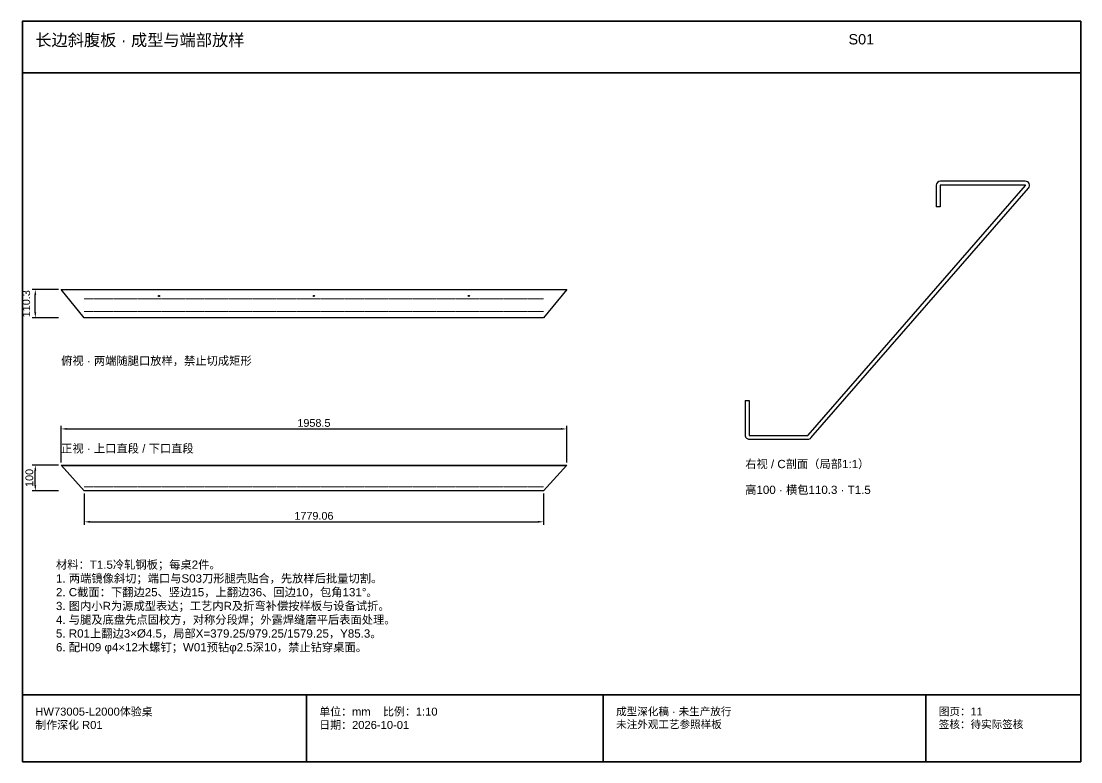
# Model space of a CAD drawing. Header units: millimetres. Extents: x 50 to 288830, y 0 to 4150.
# Drawn here: x 120045 to 124150, y 50 to 2920 of the extents above; entities that cross this region are included whole.
import ezdxf

# ---------------------------------------------------------------- set-up
doc = ezdxf.new("R2010")
doc.units = ezdxf.units.MM
doc.linetypes.add('DASHED', pattern=[1.524, 1.27, -0.254])
for name, color, linetype, lineweight in [('DIM', 7, 'Continuous', 13), ('FRAME', 7, 'Continuous', 35), ('HIDDEN', 8, 'DASHED', 13), ('NOTE', 7, 'Continuous', 18), ('OUTLINE', 7, 'Continuous', 25)]:
    doc.layers.add(name, color=color, linetype=linetype, lineweight=lineweight)
doc.styles.add('CN', font='Arial Unicode.ttf')
doc.dimstyles.new('D10', dxfattribs={"dimtxt": 30, "dimasz": 22, "dimexe": 12, "dimexo": 10, "dimgap": 8, "dimtad": 1, "dimdsep": 46, "dimtxsty": 'CN', "dimcen": 2.5, "dimclrd": 7, "dimclre": 7, "dimclrt": 7, "dimazin": 3, "dimtfac": 1, "dimtmove": 0, "dimatfit": 3})

msp = doc.modelspace()

# ---------------------------------------------------------------- linework, layer by layer
at = {"layer": 'FRAME'}
for p, q in [((120050, 2720), (124150, 2720)), ((120050, 310), (124150, 310)), ((121150, 50), (121150, 310)), ((122300, 50), (122300, 310)), ((123550, 50), (123550, 310))]:
    msp.add_line(p, q, dxfattribs=at)
msp.add_lwpolyline([(120050, 50), (124150, 50), (124150, 2920), (120050, 2920)], close=True, dxfattribs=at)
at = {"layer": 'HIDDEN'}
for p, q in [((120289.722, 1844), (122068.778, 1844)), ((120289.722, 1795), (122068.778, 1795)), ((120289.722, 1115), (122068.778, 1115))]:
    msp.add_line(p, q, dxfattribs=at)
at = {"layer": 'OUTLINE'}
for p, q in [((123934.872, 2300), (123606, 2300)), ((123093.467, 1315.344), (123935.627, 2283.344)), ((123104.783, 1305.498), (123946.943, 2273.498)), ((123590, 2284), (123590, 2200)), ((123605, 2284), (123605, 2200)), ((123934.872, 2285), (123606, 2285)), ((123605, 2200), (123590, 2200)), ((122850, 1450), (122850, 1316)), ((122850, 1450), (122865, 1450)), ((122865, 1450), (122865, 1316)), ((122866, 1315), (123092.712, 1315)), ((122866, 1300), (123092.712, 1300)), ((120200, 1198.5), (122158.5, 1198.5))]:
    msp.add_line(p, q, dxfattribs=at)
for points in [[(120200, 1880.3), (122158.5, 1880.3), (122068.778, 1770), (120289.722, 1770)], [(120200, 1200), (122158.5, 1200), (122068.778, 1100), (120289.722, 1100)]]:
    msp.add_lwpolyline(points, close=True, dxfattribs=at)
for centre in [(120579.25, 1855.3), (121179.25, 1855.3), (121779.25, 1855.3)]:
    msp.add_circle(centre, 2.25, dxfattribs=at)
for centre, radius, start, end in [((123606, 2284), 16, 90, 180), ((123934.872, 2284), 16, 319, 90), ((123606, 2284), 1, 90.007942, 180.026214), ((123934.872, 2284), 1, 318.983829, 90.000352), ((122866, 1316), 16, 179.999788, 270.000212), ((122866, 1316), 1, 179.990861, 270.026214), ((123092.714, 1315.997), 0.997, 269.911409, 319.054901), ((123092.713, 1315.999), 15.998, 269.997638, 318.979552)]:
    msp.add_arc(centre, radius, start, end, dxfattribs=at)

# ---------------------------------------------------------------- texts
at = {"layer": 'NOTE', "attachment_point": 1, "style": 'CN'}
for s, insert, char_height, width in [('长边斜腹板 · 成型与端部放样', (120100, 2870), 46, 3100), ('S01', (123250, 2870), 40, 900), ('俯视 · 两端随腿口放样，禁止切成矩形', (120200, 1620), 32, 2400), ('正视 · 上口直段 / 下口直段', (120200, 1280), 32, 1500), ('右视 / C剖面（局部1:1）', (122850, 1220), 32, 1150), ('高100 · 横包110.3 · T1.5', (122850, 1120), 32, 1200), ('材料：T1.5冷轧钢板；每桌2件。\\P1. 两端镜像斜切；端口与S03刀形腿壳贴合，先放样后批量切割。\\P2. C截面：下翻边25、竖边15，上翻边36、回边10，包角131°。\\P3. 图内小R为源成型表达；工艺内R及折弯补偿按样板与设备试折。\\P4. 与腿及底盘先点固校方，对称分段焊；外露焊缝磨平后表面处理。\\P5. R01上翻边3×Ø4.5，局部X=379.25/979.25/1579.25，Y85.3。\\P6. 配H09 φ4×12木螺钉；W01预钻φ2.5深10，禁止钻穿桌面。', (120180, 830), 32, 2500), ('HW73005-L2000体验桌\\P制作深化 R01', (120100, 260), 31, 1000), ('单位：mm    比例：1:10\\P日期：2026-10-01', (121200, 260), 31, 1050), ('成型深化稿 · 未生产放行\\P未注外观工艺参照样板', (122350, 260), 30, 1150), ('图页：11\\P签核：待实际签核', (123600, 260), 30, 550)]:
    msp.add_mtext(s, dxfattribs=dict(at, insert=insert, char_height=char_height, width=width))

# ---------------------------------------------------------------- dimensions: what is measured, and where the dimension line sits
at = {"layer": 'DIM'}
for base, p1, p2 in [((120100, 1770), (120200, 1770), (120200, 1880.3)), ((120100, 1100), (120200, 1100), (120200, 1200))]:
    msp.add_linear_dim(base=base, p1=p1, p2=p2, angle=90, dimstyle='D10', dxfattribs=at).render()
for base, p1, p2 in [((120200, 1340), (120200, 1200), (122158.5, 1200)), ((120289.722, 980), (120289.722, 1100), (122068.778, 1100))]:
    msp.add_linear_dim(base=base, p1=p1, p2=p2, dimstyle='D10', dxfattribs=at).render()

doc.saveas('drawing.dxf')
